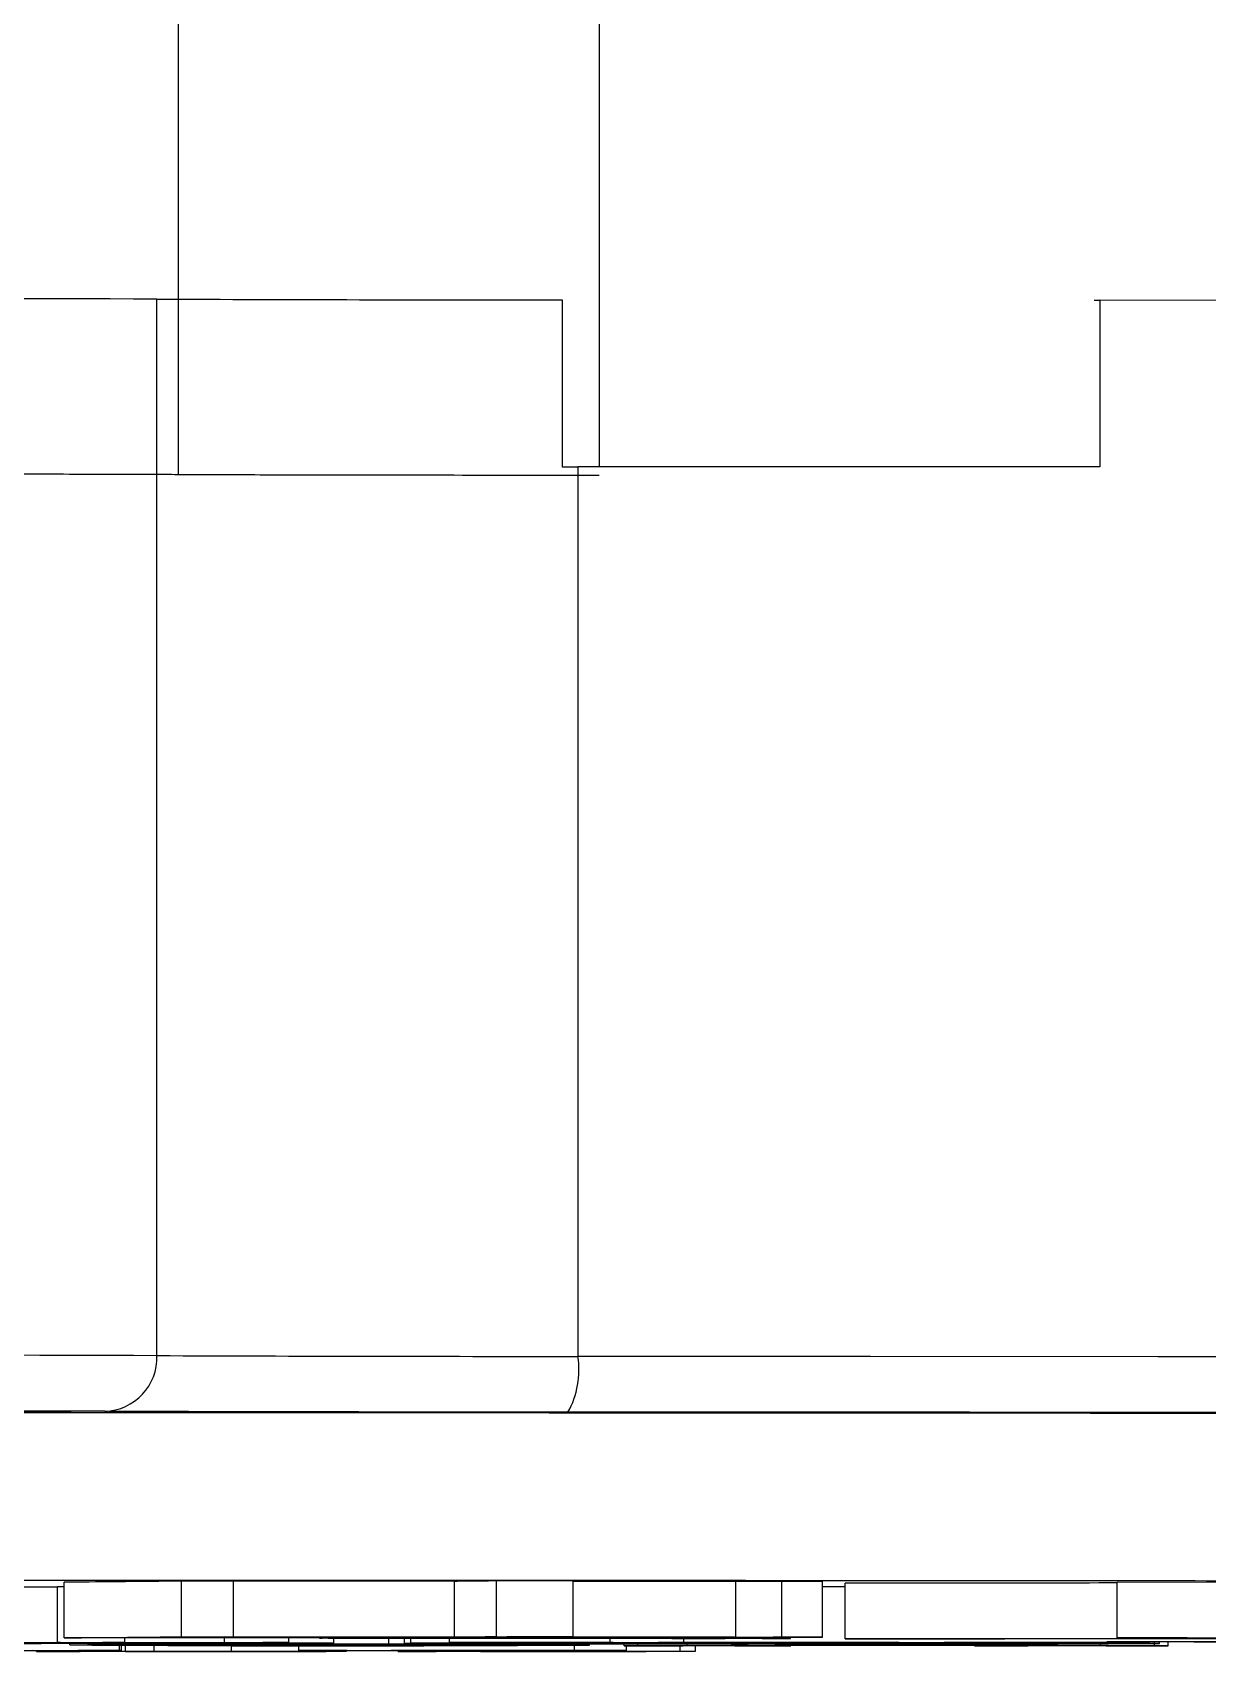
# Model space of a CAD drawing. Header units: millimetres. Extents: x 2016 to 4452, y 736 to 2459.
# Drawn here: x 3000.5 to 3021.63, y 930.79 to 959.91 of the extents above; entities that cross this region are included whole.
import ezdxf

# ---------------------------------------------------------------- set-up
doc = ezdxf.new("R2010")
doc.units = ezdxf.units.MM

msp = doc.modelspace()

# ---------------------------------------------------------------- linework, layer by layer
at = {"color": 7, "linetype": 'Continuous', "lineweight": 25}
for p, q in [((3010.693, 986.527), (3010.693, 952.099)), ((3003.123, 951.955), (3003.123, 985.789)), ((3002.738, 936.113), (3002.738, 955.113)), ((3010.023, 955.099), (3010.023, 952.099)), ((3019.593, 955.094), (3019.696, 955.094)), ((3019.696, 955.094), (3019.696, 952.094)), ((3010.31, 952.099), (3010.31, 936.099)), ((3000.947, 931.95), (2999.386, 931.95)), ((3001.071, 931.957), (3000.947, 931.957)), ((3000.947, 930.957), (3000.947, 931.957)), ((3001.071, 931.038), (3001.071, 932.038)), ((3004.112, 932.056), (3003.172, 932.058)), ((3003.172, 932.058), (3003.172, 931.058)), ((3008.091, 932.054), (3004.112, 932.056)), ((3004.112, 931.056), (3004.112, 932.056)), ((3008.091, 931.054), (3008.091, 932.054)), ((3010.223, 932.059), (3008.843, 932.062)), ((3008.843, 931.062), (3008.843, 932.062)), ((3010.223, 931.059), (3010.223, 932.059)), ((3013.148, 932.052), (3010.223, 932.053)), ((3013.975, 932.053), (3013.148, 932.052)), ((3013.148, 931.052), (3013.148, 932.052)), ((3014.705, 932.05), (3013.975, 932.053)), ((3013.975, 931.053), (3013.975, 932.053)), ((3014.705, 931.05), (3014.705, 932.05)), ((3015.117, 931.954), (3014.705, 931.954)), ((3015.117, 931.023), (3015.117, 932.023)), ((3024.076, 932.033), (3020.007, 932.039)), ((3020.007, 931.039), (3020.007, 932.039)), ((2997.306, 930.946), (3004.298, 930.946)), ((2998.982, 930.95), (3001.004, 930.95)), ((3003.952, 930.949), (2999.097, 930.949)), ((3000.6, 930.945), (2999.213, 930.945)), ((3000.658, 930.932), (2999.964, 930.931)), ((3000.311, 930.942), (3000.6, 930.945)), ((3000.6, 930.942), (3004.183, 930.942)), ((3002.045, 930.941), (3000.658, 930.941)), ((3000.658, 930.941), (3000.658, 930.932)), ((3000.947, 930.957), (3002.16, 930.956)), ((3002.191, 931.039), (3001.071, 931.038)), ((3001.169, 930.91), (3001.169, 930.941)), ((3005.917, 930.945), (3001.698, 930.945)), ((3002.16, 930.956), (3001.756, 930.955)), ((3001.756, 930.955), (3001.756, 930.95)), ((3001.756, 930.95), (3003.952, 930.95)), ((3002.045, 930.932), (3002.045, 930.941)), ((3002.738, 930.933), (3002.045, 930.932)), ((3002.062, 930.81), (3002.062, 930.932)), ((3002.099, 930.81), (3002.099, 930.932)), ((3002.16, 930.956), (3002.16, 931.039)), ((3002.174, 930.793), (3002.174, 930.932)), ((3002.409, 931.041), (3002.191, 931.039)), ((3006.455, 931.039), (3002.409, 931.041)), ((3003.195, 931.048), (3002.502, 931.042)), ((3002.502, 931.042), (3006.547, 931.04)), ((3002.686, 930.792), (3002.686, 930.933)), ((3004.241, 930.941), (3002.738, 930.941)), ((3002.738, 930.941), (3002.738, 930.933)), ((3002.738, 930.932), (3002.738, 930.933)), ((3002.738, 930.931), (3002.738, 930.932)), ((3003.172, 931.058), (3004.112, 931.056)), ((3007.241, 931.046), (3003.195, 931.048)), ((3003.953, 931.055), (3003.288, 931.049)), ((3003.288, 931.049), (3007.333, 931.047)), ((3003.952, 930.955), (3003.952, 931.04)), ((3003.952, 930.95), (3003.952, 930.955)), ((3003.952, 930.955), (3005.108, 930.954)), ((3004.703, 930.949), (3003.952, 930.948)), ((3003.952, 930.948), (3003.952, 930.949)), ((3007.998, 931.053), (3003.953, 931.055)), ((3004.077, 930.792), (3004.077, 930.929)), ((3004.112, 931.056), (3008.091, 931.054)), ((3004.183, 930.942), (3004.183, 930.945)), ((3004.183, 930.942), (3004.587, 930.943)), ((3004.241, 930.932), (3004.241, 930.941)), ((3004.298, 930.946), (3004.992, 930.948)), ((3004.298, 930.946), (3004.298, 930.948)), ((3004.587, 930.943), (3004.587, 930.945)), ((3004.587, 930.943), (3005.397, 930.942)), ((3005.108, 930.954), (3004.645, 930.953)), ((3004.645, 930.953), (3004.647, 930.953)), ((3004.703, 930.949), (3004.703, 930.953)), ((3004.992, 930.948), (3004.992, 930.954)), ((3004.992, 930.948), (3005.917, 930.945)), ((3005.397, 930.942), (3004.992, 930.941)), ((3004.992, 930.941), (3004.992, 930.932)), ((3004.994, 930.932), (3004.994, 930.941)), ((3005.108, 930.954), (3005.108, 931.04)), ((3005.291, 930.811), (3005.291, 930.942)), ((3005.397, 930.942), (3005.397, 930.945)), ((3005.657, 931.039), (3005.657, 931.031)), ((3005.712, 931.032), (3006.455, 931.039)), ((3005.712, 931.032), (3005.712, 931.039)), ((3005.795, 930.925), (3005.795, 930.945)), ((3005.846, 930.896), (3005.846, 930.945)), ((3005.917, 930.945), (3005.917, 931.039)), ((3006.425, 930.907), (3006.425, 930.909)), ((3006.425, 930.909), (3010.518, 930.909)), ((3006.91, 930.907), (3006.425, 930.907)), ((3006.547, 931.047), (3006.547, 931.04)), ((3006.547, 931.04), (3007.241, 931.046)), ((3007.397, 931.038), (3006.701, 931.032)), ((3012.08, 931.026), (3006.819, 931.028)), ((3006.91, 930.925), (3006.91, 931.028)), ((3007.188, 930.935), (3007.188, 931.028)), ((3007.246, 930.934), (3007.188, 930.935)), ((3007.304, 930.943), (3007.304, 931.028)), ((3007.824, 930.942), (3007.304, 930.943)), ((3007.304, 930.943), (3010.944, 930.943)), ((3007.333, 931.054), (3007.333, 931.047)), ((3007.333, 931.047), (3007.998, 931.053)), ((3007.341, 931.03), (3007.341, 931.038)), ((3007.341, 931.03), (3011.995, 931.028)), ((3011.579, 931.036), (3007.397, 931.038)), ((3008.183, 931.046), (3007.49, 931.039)), ((3007.49, 931.039), (3011.671, 931.037)), ((3007.707, 930.924), (3007.707, 930.942)), ((3007.881, 930.899), (3007.881, 930.905)), ((3008.459, 930.93), (3007.939, 930.931)), ((3007.939, 930.931), (3013.372, 930.931)), ((3007.997, 930.954), (3007.997, 931.028)), ((3008.459, 930.953), (3007.997, 930.954)), ((3007.997, 930.954), (3010.944, 930.954)), ((3012.365, 931.044), (3008.183, 931.046)), ((3008.941, 931.053), (3008.276, 931.047)), ((3008.276, 931.047), (3012.457, 931.045)), ((3009.095, 930.953), (3008.459, 930.953)), ((3008.585, 930.925), (3009.224, 930.918)), ((3009.224, 930.918), (3008.738, 930.917)), ((3008.843, 931.062), (3010.223, 931.059)), ((3013.122, 931.051), (3008.941, 931.053)), ((3009.573, 931.059), (3009.033, 931.054)), ((3009.033, 931.054), (3013.148, 931.052)), ((3010.944, 930.953), (3009.095, 930.953)), ((3011.349, 930.942), (3009.211, 930.942)), ((3009.224, 930.942), (3009.224, 930.918)), ((3009.224, 930.905), (3009.224, 930.897)), ((3010.223, 931.059), (3009.573, 931.059)), ((3019.844, 930.93), (3009.846, 930.93)), ((3010.518, 930.907), (3010.114, 930.907)), ((3010.248, 930.813), (3010.248, 930.907)), ((3010.309, 930.936), (3013.372, 930.936)), ((3010.771, 930.935), (3010.309, 930.936)), ((3010.518, 930.909), (3010.518, 930.93)), ((3010.518, 930.909), (3010.518, 930.907)), ((3011.407, 930.936), (3010.771, 930.935)), ((3010.887, 930.958), (3010.887, 931.026)), ((3010.887, 930.958), (3012.216, 930.956)), ((3010.944, 930.943), (3010.944, 930.953)), ((3011.141, 930.896), (3011.141, 930.93)), ((3011.384, 930.896), (3011.384, 930.93)), ((3011.394, 931.035), (3011.579, 931.036)), ((3011.394, 931.035), (3011.394, 931.036)), ((3012.514, 931.035), (3011.394, 931.035)), ((3013.372, 930.936), (3011.407, 930.936)), ((3011.671, 931.037), (3012.365, 931.044)), ((3011.671, 931.044), (3011.671, 931.037)), ((3012.216, 930.956), (3011.754, 930.956)), ((3011.754, 930.956), (3011.754, 930.954)), ((3011.754, 930.954), (3016.088, 930.954)), ((3016.088, 930.953), (3011.754, 930.953)), ((3011.754, 930.953), (3011.754, 930.95)), ((3011.754, 930.95), (3016.088, 930.95)), ((3016.088, 930.949), (3011.754, 930.949)), ((3011.754, 930.949), (3011.754, 930.947)), ((3011.754, 930.947), (3016.088, 930.947)), ((3016.088, 930.946), (3011.754, 930.946)), ((3011.754, 930.946), (3011.754, 930.943)), ((3011.754, 930.943), (3016.088, 930.943)), ((3011.995, 931.028), (3011.995, 931.035)), ((3012.216, 930.956), (3012.216, 931.035)), ((3012.274, 930.898), (3012.274, 930.93)), ((3012.274, 930.898), (3015.426, 930.925)), ((3015.51, 930.942), (3012.389, 930.942)), ((3012.457, 931.045), (3013.122, 931.051)), ((3012.457, 931.051), (3012.457, 931.045)), ((3013.148, 931.052), (3013.975, 931.053)), ((3013.892, 930.906), (3013.164, 930.9)), ((3013.314, 930.942), (3014.643, 930.94)), ((3013.314, 930.942), (3013.314, 930.942)), ((3013.372, 930.931), (3013.372, 930.936)), ((3013.562, 931.034), (3013.898, 931.034)), ((3017.527, 930.906), (3013.892, 930.906)), ((3013.892, 930.896), (3013.892, 930.906)), ((3013.975, 931.053), (3014.705, 931.05)), ((3014.705, 931.05), (3013.988, 931.05)), ((3015.75, 930.922), (3014.054, 930.907)), ((3014.054, 930.907), (3017.446, 930.907)), ((3014.643, 930.94), (3014.123, 930.94)), ((3014.123, 930.94), (3014.123, 930.936)), ((3014.123, 930.936), (3015.683, 930.936)), ((3017.417, 930.936), (3014.123, 930.936)), ((3014.123, 930.936), (3014.123, 930.931)), ((3014.123, 930.931), (3017.764, 930.931)), ((3014.129, 931.027), (3014.129, 931.05)), ((3014.135, 930.896), (3014.135, 930.906)), ((3014.643, 930.94), (3014.643, 930.942)), ((3015.166, 931.023), (3015.117, 931.023)), ((3015.426, 930.925), (3015.426, 930.93)), ((3015.426, 930.925), (3016.637, 930.925)), ((3015.683, 930.936), (3015.683, 930.946)), ((3015.683, 930.936), (3016.377, 930.938)), ((3015.831, 930.922), (3015.75, 930.922)), ((3017.446, 930.907), (3015.831, 930.922)), ((3020.596, 930.942), (3015.857, 930.942)), ((3016.03, 930.958), (3017.359, 930.957)), ((3016.088, 930.95), (3016.088, 930.953)), ((3016.088, 930.947), (3016.088, 930.949)), ((3016.088, 930.943), (3016.088, 930.946)), ((3016.377, 930.938), (3017.417, 930.936)), ((3016.637, 930.925), (3016.637, 930.93)), ((3016.637, 930.925), (3019.709, 930.898)), ((3017.359, 930.957), (3016.897, 930.956)), ((3016.897, 930.956), (3016.897, 930.954)), ((3016.897, 930.954), (3018.226, 930.954)), ((3020.075, 930.953), (3016.897, 930.953)), ((3016.897, 930.953), (3016.897, 930.943)), ((3016.897, 930.943), (3018.284, 930.943)), ((3017.443, 930.896), (3017.443, 930.906)), ((3018.333, 930.899), (3017.527, 930.906)), ((3017.764, 930.931), (3017.764, 930.942)), ((3017.764, 930.931), (3018.631, 930.933)), ((3017.767, 930.896), (3017.767, 930.904)), ((3018.226, 930.954), (3018.977, 930.955)), ((3018.284, 930.943), (3018.284, 930.953)), ((3018.284, 930.943), (3019.266, 930.945)), ((3018.631, 930.933), (3019.844, 930.93)), ((3018.977, 930.955), (3020.075, 930.953)), ((3019.266, 930.945), (3019.266, 930.953)), ((3019.266, 930.945), (3020.596, 930.942)), ((3019.709, 930.898), (3019.709, 930.93)), ((3020.151, 931.037), (3020.007, 931.039)), ((3020.007, 931.039), (3024.076, 931.033)), ((3020.075, 930.953), (3020.075, 930.965)), ((3020.596, 930.942), (3020.596, 930.963)), ((3020.679, 930.896), (3020.679, 930.963)), ((3020.769, 930.937), (3020.769, 930.963)), ((3020.769, 930.937), (3020.769, 930.937)), ((3020.922, 930.896), (3020.922, 930.963)), ((3023.832, 931.032), (3021.628, 931.035)), ((2999.641, 930.81), (3002.062, 930.81)), ((3001.349, 930.792), (3000.498, 930.808)), ((3000.573, 930.791), (3000.573, 930.807)), ((3000.61, 930.791), (3000.573, 930.791)), ((3000.573, 930.791), (3000.933, 930.791)), ((3005.917, 930.792), (3000.61, 930.791)), ((3000.933, 930.791), (3000.933, 930.8)), ((3001.323, 930.808), (3002.174, 930.793)), ((3002.099, 930.81), (3001.739, 930.809)), ((3002.062, 930.81), (3002.099, 930.81)), ((3002.686, 930.792), (3004.077, 930.792)), ((3005.291, 930.811), (3010.248, 930.813)), ((3005.359, 930.81), (3005.291, 930.811)), ((3005.611, 930.81), (3005.359, 930.81)), ((3005.878, 930.797), (3006.148, 930.796)), ((3006.148, 930.796), (3005.917, 930.792)), ((3007.745, 930.794), (3006.156, 930.81)), ((3006.965, 930.81), (3007.655, 930.803)), ((3007.075, 930.793), (3007.075, 930.801)), ((3007.142, 930.792), (3007.075, 930.793)), ((3007.075, 930.793), (3007.377, 930.793)), ((3012.299, 930.795), (3007.142, 930.792)), ((3008.747, 930.812), (3007.331, 930.811)), ((3007.377, 930.793), (3007.377, 930.798)), ((3007.655, 930.803), (3007.655, 930.811)), ((3007.655, 930.803), (3009.121, 930.804)), ((3009.186, 930.803), (3007.72, 930.803)), ((3007.72, 930.803), (3008.555, 930.795)), ((3008.555, 930.795), (3008.555, 930.803)), ((3009.098, 930.794), (3009.098, 930.803)), ((3009.098, 930.794), (3010.412, 930.795)), ((3009.793, 930.807), (3010.096, 930.808)), ((3009.859, 930.807), (3009.793, 930.807)), ((3010.096, 930.808), (3010.751, 930.801)), ((3010.248, 930.813), (3011.18, 930.81)), ((3010.448, 930.801), (3010.404, 930.801)), ((3010.412, 930.795), (3010.412, 930.801)), ((3010.751, 930.801), (3010.448, 930.801)), ((3011.18, 930.81), (3010.951, 930.809)), ((3011.141, 930.895), (3011.141, 930.896)), ((3011.141, 930.896), (3011.384, 930.896)), ((3014.135, 930.895), (3011.141, 930.895)), ((3011.18, 930.81), (3011.18, 930.895)), ((3012.147, 930.799), (3012.147, 930.895)), ((3012.147, 930.799), (3012.423, 930.799)), ((3012.423, 930.799), (3012.299, 930.795)), ((3012.423, 930.799), (3012.423, 930.895)), ((3013.892, 930.896), (3014.135, 930.896)), ((3014.135, 930.896), (3014.135, 930.895)), ((3017.443, 930.895), (3017.443, 930.896)), ((3017.443, 930.896), (3017.767, 930.896)), ((3020.922, 930.895), (3017.443, 930.895)), ((3020.679, 930.896), (3020.922, 930.896)), ((3020.922, 930.896), (3020.922, 930.895))]:
    msp.add_line(p, q, dxfattribs=at)
at = {"color": 7, "linetype": 'Continuous', "lineweight": 25, "flags": 128}
for points in [[(3072.824, 954.978), (3072.033, 954.984), (3070.163, 954.995), (3067.949, 955.006), (3065.401, 955.016), (3062.531, 955.026), (3059.352, 955.035), (3055.879, 955.044), (3052.129, 955.053), (3048.117, 955.061), (3043.864, 955.068), (3039.389, 955.074), (3034.713, 955.08), (3029.857, 955.086), (3024.843, 955.09), (3019.696, 955.094)], [(3010.023, 952.099), (3010.059, 952.099), (3010.094, 952.099), (3010.13, 952.099), (3010.166, 952.099), (3010.202, 952.099), (3010.238, 952.099), (3010.274, 952.099), (3010.31, 952.099)], [(3019.696, 952.094), (3018.539, 952.095), (3017.377, 952.096), (3016.209, 952.096), (3015.038, 952.097), (3013.862, 952.097), (3012.681, 952.098), (3011.497, 952.099), (3010.31, 952.099)], [(3074.707, 935.961), (3073.566, 935.973), (3072.075, 935.984), (3070.239, 935.995), (3068.068, 936.005), (3065.57, 936.015), (3062.758, 936.025), (3059.643, 936.034), (3056.241, 936.043), (3052.566, 936.052), (3048.635, 936.06), (3044.466, 936.067), (3040.077, 936.074), (3035.489, 936.08), (3030.722, 936.085), (3025.798, 936.09), (3020.74, 936.093), (3015.569, 936.097), (3010.31, 936.099)], [(3024.231, 935.071), (3019.527, 935.075), (3014.706, 935.078), (3009.792, 935.081), (3004.808, 935.083), (2999.781, 935.083), (2994.735, 935.084), (2989.696, 935.083), (2984.688, 935.082), (2979.736, 935.08), (2974.865, 935.077)], [(2999.674, 935.115), (3000.501, 935.113), (3001.02, 935.11), (3001.197, 935.107)], [(3001.197, 935.107), (3001.02, 935.104), (3000.501, 935.102), (2999.674, 935.099)], [(3019.82, 930.968), (3020.006, 930.971), (3020.544, 930.973), (3021.383, 930.975), (3022.44, 930.976), (3023.612, 930.976), (3024.784, 930.976), (3025.841, 930.975), (3026.68, 930.973), (3027.219, 930.971), (3027.404, 930.968), (3027.219, 930.966), (3026.68, 930.964), (3025.841, 930.962), (3024.784, 930.961), (3023.612, 930.96), (3022.44, 930.961), (3021.383, 930.962), (3020.544, 930.964), (3020.006, 930.966), (3019.82, 930.968)], [(3020.641, 930.968), (3020.82, 930.971), (3021.336, 930.972), (3022.127, 930.974), (3023.096, 930.975), (3024.128, 930.975), (3025.098, 930.974), (3025.888, 930.972), (3026.404, 930.971), (3026.584, 930.968), (3026.404, 930.966), (3025.888, 930.964), (3025.098, 930.963), (3024.128, 930.962), (3023.096, 930.962), (3022.127, 930.963), (3021.336, 930.964), (3020.82, 930.966), (3020.641, 930.968)]]:
    msp.add_lwpolyline(points, dxfattribs=at)
at = {"color": 7, "linetype": 'Continuous', "lineweight": 25}
for centre, radius, start, end in [((2995.997, -1037.19), 1992.314, 89.806162, 90.193839), ((3009.717, 2769.995), 1814.896, 269.779653, 270.009649), ((2995.997, -1056.19), 1992.314, 89.806162, 90.193839), ((3001.767, 936.082), 0.971, 272.0036, 1.8174), ((3009.871, 2811.185), 1875.085, 269.782038, 270.013422), ((3008.767, 935.857), 1.561, 330.8519, 8.9032)]:
    msp.add_arc(centre, radius, start, end, dxfattribs=at)
for points in [[(3003.123, 951.955), (3002.798, 951.956), (3002.148, 951.959), (3000.437, 951.963), (2998.368, 951.965), (2996.075, 951.966), (2993.782, 951.965), (2991.714, 951.963), (2990.002, 951.959), (2989.352, 951.956), (2989.027, 951.955)], [(3010.693, 951.941), (3009.854, 951.942), (3008.175, 951.943), (3005.993, 951.946), (3004.194, 951.95), (3003.48, 951.953), (3003.123, 951.955)]]:
    msp.add_open_spline(points, degree=3, dxfattribs=at)
for points, knots in [([(3001.801, 935.112), (3001.537, 935.113), (3000.996, 935.115), (2999.578, 935.118), (2997.862, 935.12), (2995.997, 935.121), (2994.133, 935.12), (2992.417, 935.118), (2990.999, 935.115), (2990.457, 935.113), (2990.193, 935.112)], [0, 0, 0, 0, 0.122089, 0.25, 0.377911, 0.5, 0.622089, 0.75, 0.877911, 1, 1, 1, 1]), ([(3010.131, 935.097), (3009.228, 935.097), (3007.391, 935.098), (3004.978, 935.102), (3002.988, 935.106), (3002.192, 935.11), (3001.801, 935.112)], [0, 0, 0, 0, 0.245796, 0.5, 0.754204, 1, 1, 1, 1]), ([(3073.723, 934.961), (3073.196, 934.966), (3072.134, 934.977), (3069.595, 934.993), (3066.326, 935.008), (3062.263, 935.023), (3057.452, 935.037), (3051.959, 935.05), (3045.866, 935.062), (3039.263, 935.072), (3032.284, 935.081), (3025.041, 935.088), (3017.664, 935.094), (3012.627, 935.096), (3010.131, 935.097)], [0, 0, 0, 0, 0.079959, 0.161371, 0.244142, 0.328893, 0.414217, 0.5, 0.585778, 0.671102, 0.755858, 0.838624, 0.920039, 1, 1, 1, 1]), ([(2927.552, 931.933), (2927.599, 931.937), (2927.706, 931.945), (2928.576, 931.958), (2930.057, 931.971), (2932.232, 931.985), (2935.063, 931.998), (2938.577, 932.011), (2942.731, 932.023), (2947.474, 932.035), (2952.735, 932.045), (2958.427, 932.054), (2964.45, 932.061), (2970.673, 932.067), (2977.039, 932.072), (2983.391, 932.075), (2989.73, 932.077), (2995.997, 932.077), (3002.265, 932.077), (3008.603, 932.075), (3014.956, 932.072), (3021.321, 932.067), (3027.545, 932.061), (3033.567, 932.054), (3039.259, 932.045), (3044.521, 932.035), (3049.264, 932.023), (3053.418, 932.011), (3056.932, 931.998), (3059.763, 931.985), (3061.938, 931.971), (3063.419, 931.958), (3064.29, 931.945), (3064.397, 931.937), (3064.445, 931.933)], [0, 0, 0, 0, 0.023828, 0.053273, 0.084485, 0.115699, 0.147957, 0.180726, 0.213842, 0.247136, 0.28043, 0.313546, 0.346314, 0.378573, 0.409785, 0.440999, 0.470442, 0.499888, 0.529332, 0.558778, 0.58999, 0.621203, 0.653462, 0.68623, 0.719347, 0.752641, 0.785934, 0.819051, 0.851819, 0.884078, 0.915289, 0.946503, 0.975948, 1, 1, 1, 1]), ([(3003.172, 932.058), (3003.041, 932.057), (3002.665, 932.053), (3001.976, 932.046), (3001.373, 932.041), (3001.071, 932.038)], [0, 0, 0, 0, 0.212583, 0.606196, 1, 1, 1, 1]), ([(3008.843, 932.062), (3008.781, 932.061), (3008.655, 932.06), (3008.406, 932.057), (3008.212, 932.055), (3008.091, 932.054)], [0, 0, 0, 0, 0.272745, 0.545491, 1, 1, 1, 1]), ([(3020.007, 932.025), (3019.121, 932.024), (3017.528, 932.023), (3015.858, 932.023), (3015.117, 932.023)], [0, 0, 0, 0, 0.55606, 1, 1, 1, 1]), ([(3001.698, 930.945), (3001.575, 930.945), (3001.329, 930.945), (3000.955, 930.944), (3000.74, 930.943), (3000.6, 930.942)], [0, 0, 0, 0, 0.259762, 0.519402, 1, 1, 1, 1]), ([(3001.003, 930.951), (3001.002, 930.951), (3001.001, 930.952), (3000.993, 930.954), (3000.964, 930.956), (3000.947, 930.957)], [0, 0, 0, 0, 0.1670531, 0.5016287, 1, 1, 1, 1]), ([(3001.071, 931.038), (3001.236, 931.04), (3001.706, 931.044), (3002.428, 931.05), (3002.924, 931.055), (3003.172, 931.058)], [0, 0, 0, 0, 0.212581, 0.606192, 1, 1, 1, 1]), ([(3001.169, 930.91), (3001.197, 930.911), (3001.27, 930.915), (3002.024, 930.92), (3003.176, 930.923), (3004.253, 930.925), (3005.175, 930.925), (3005.693, 930.925), (3005.795, 930.925)], [0, 0, 0, 0, 0.211208, 0.543916, 0.70607, 0.836311, 0.967456, 1, 1, 1, 1]), ([(3005.84, 930.895), (3005.254, 930.895), (3004.261, 930.895), (3003.088, 930.897), (3002.053, 930.9), (3001.317, 930.905), (3001.215, 930.908), (3001.169, 930.91)], [0, 0, 0, 0, 0.187422, 0.316972, 0.445984, 0.752119, 1, 1, 1, 1]), ([(3005.745, 930.924), (3005.506, 930.924), (3005.034, 930.924), (3004.283, 930.923), (3003.477, 930.921), (3002.84, 930.918), (3002.553, 930.914), (3002.525, 930.911), (3002.511, 930.91)], [0, 0, 0, 0, 0.087728, 0.173959, 0.328461, 0.554861, 0.777023, 1, 1, 1, 1]), ([(3002.511, 930.91), (3002.541, 930.908), (3002.6, 930.906), (3003.054, 930.902), (3003.589, 930.899), (3004.286, 930.897), (3005.044, 930.896), (3005.591, 930.896), (3005.846, 930.896)], [0, 0, 0, 0, 0.254742, 0.50973, 0.682774, 0.792634, 0.903219, 1, 1, 1, 1]), ([(3002.738, 930.932), (3002.904, 930.932), (3003.234, 930.932), (3003.62, 930.932), (3003.893, 930.932), (3004.035, 930.932), (3004.137, 930.932), (3004.199, 930.932), (3004.234, 930.932), (3004.238, 930.932), (3004.241, 930.932)], [0, 0, 0, 0, 0.291265, 0.577908, 0.673859, 0.770575, 0.821169, 0.872133, 0.929983, 1, 1, 1, 1]), ([(3004.01, 930.929), (3003.975, 930.929), (3003.909, 930.93), (3003.611, 930.931), (3003.214, 930.931), (3002.892, 930.931), (3002.738, 930.931)], [0, 0, 0, 0, 0.215567, 0.407136, 0.716043, 1, 1, 1, 1]), ([(3004.992, 930.932), (3004.989, 930.932), (3004.984, 930.931), (3004.804, 930.93), (3004.485, 930.93), (3004.188, 930.929), (3004.01, 930.929)], [0, 0, 0, 0, 0.273904, 0.481798, 0.689877, 1, 1, 1, 1]), ([(3004.655, 930.951), (3004.659, 930.95), (3004.667, 930.95), (3004.691, 930.949), (3004.703, 930.949)], [0, 0, 0, 0, 0.499804, 1, 1, 1, 1]), ([(3006.819, 931.028), (3006.624, 931.029), (3006.3, 931.029), (3005.921, 931.029), (3005.712, 931.03), (3005.631, 931.031), (3005.682, 931.032), (3005.712, 931.032)], [0, 0, 0, 0, 0.2631806, 0.4361155, 0.6100885, 0.7625762, 1, 1, 1, 1]), ([(3008.738, 930.917), (3008.531, 930.919), (3008.227, 930.921), (3007.453, 930.923), (3006.662, 930.924), (3006.045, 930.924), (3005.745, 930.924)], [0, 0, 0, 0, 0.421189, 0.615596, 0.812628, 1, 1, 1, 1]), ([(3005.795, 930.925), (3005.933, 930.925), (3006.194, 930.925), (3006.566, 930.925), (3006.795, 930.925), (3006.91, 930.925)], [0, 0, 0, 0, 0.356459, 0.6762528, 1, 1, 1, 1]), ([(3006.701, 931.032), (3006.674, 931.032), (3006.645, 931.031), (3006.687, 931.031), (3006.69, 931.031)], [0, 0, 0, 0, 0.932699, 1, 1, 1, 1]), ([(3006.744, 931.031), (3006.781, 931.031), (3006.87, 931.03), (3007.089, 931.03), (3007.259, 931.03), (3007.341, 931.03)], [0, 0, 0, 0, 0.272877, 0.648333, 1, 1, 1, 1]), ([(3006.91, 930.925), (3006.975, 930.925), (3007.106, 930.925), (3007.366, 930.924), (3007.571, 930.924), (3007.707, 930.924)], [0, 0, 0, 0, 0.251708, 0.503436, 1, 1, 1, 1]), ([(3007.881, 930.905), (3007.875, 930.906), (3007.864, 930.906), (3007.728, 930.907), (3007.528, 930.907), (3007.242, 930.907), (3007.026, 930.907), (3006.91, 930.907)], [0, 0, 0, 0, 0.2578562, 0.4223337, 0.5883002, 0.7795784, 1, 1, 1, 1]), ([(3007.188, 930.935), (3007.784, 930.935), (3008.816, 930.936), (3010.279, 930.939), (3010.954, 930.941), (3011.349, 930.942)], [0, 0, 0, 0, 0.36202, 0.6263638, 1, 1, 1, 1]), ([(3012.389, 930.942), (3011.988, 930.941), (3010.979, 930.938), (3009.093, 930.936), (3007.693, 930.935), (3007.246, 930.934)], [0, 0, 0, 0, 0.3105248, 0.7800713, 1, 1, 1, 1]), ([(3007.707, 930.924), (3007.838, 930.924), (3008.092, 930.924), (3008.398, 930.925), (3008.525, 930.925), (3008.585, 930.925)], [0, 0, 0, 0, 0.3565311, 0.6963223, 1, 1, 1, 1]), ([(3009.211, 930.942), (3009.044, 930.942), (3008.728, 930.942), (3008.263, 930.942), (3007.971, 930.942), (3007.824, 930.942)], [0, 0, 0, 0, 0.35686, 0.67714, 1, 1, 1, 1]), ([(3008.091, 931.054), (3008.165, 931.055), (3008.313, 931.056), (3008.566, 931.059), (3008.737, 931.061), (3008.843, 931.062)], [0, 0, 0, 0, 0.2727442, 0.5454921, 1, 1, 1, 1]), ([(3009.846, 930.93), (3009.68, 930.93), (3009.363, 930.93), (3008.899, 930.93), (3008.606, 930.93), (3008.459, 930.93)], [0, 0, 0, 0, 0.35686, 0.67714, 1, 1, 1, 1]), ([(3010.114, 930.907), (3009.98, 930.907), (3009.756, 930.907), (3009.489, 930.907), (3009.319, 930.906), (3009.233, 930.906), (3009.226, 930.906), (3009.224, 930.905)], [0, 0, 0, 0, 0.277602, 0.465557, 0.653489, 0.849158, 1, 1, 1, 1]), ([(3010.944, 930.954), (3010.943, 930.954), (3010.94, 930.955), (3010.925, 930.956), (3010.901, 930.957), (3010.887, 930.958)], [0, 0, 0, 0, 0.279578, 0.559168, 1, 1, 1, 1]), ([(3011.995, 931.028), (3012.085, 931.028), (3012.249, 931.028), (3012.477, 931.028), (3012.656, 931.028), (3012.916, 931.029), (3013.131, 931.031), (3013.394, 931.033), (3013.562, 931.034)], [0, 0, 0, 0, 0.07162, 0.129699, 0.187858, 0.251244, 0.523134, 1, 1, 1, 1]), ([(3014.129, 931.027), (3013.965, 931.027), (3013.687, 931.026), (3013.101, 931.026), (3012.57, 931.026), (3012.221, 931.026), (3012.08, 931.026)], [0, 0, 0, 0, 0.312528, 0.530177, 0.809183, 1, 1, 1, 1]), ([(3013.988, 931.05), (3013.84, 931.048), (3013.543, 931.045), (3013.034, 931.041), (3012.707, 931.037), (3012.514, 931.035)], [0, 0, 0, 0, 0.289148, 0.578294, 1, 1, 1, 1]), ([(3013.372, 930.936), (3013.37, 930.937), (3013.367, 930.938), (3013.35, 930.94), (3013.326, 930.941), (3013.314, 930.942)], [0, 0, 0, 0, 0.39313, 0.696516, 1, 1, 1, 1]), ([(3013.898, 931.034), (3013.829, 931.033), (3013.695, 931.032), (3013.558, 931.03), (3013.664, 931.029), (3013.921, 931.028), (3014.099, 931.027), (3014.129, 931.027)], [0, 0, 0, 0, 0.2884014, 0.5546776, 0.7569491, 0.9590558, 1, 1, 1, 1]), ([(3015.117, 931.023), (3015.786, 931.023), (3017.039, 931.023), (3018.854, 931.024), (3020.898, 931.025), (3022.554, 931.028), (3023.504, 931.031), (3023.832, 931.032)], [0, 0, 0, 0, 0.198997, 0.37265, 0.545625, 0.843257, 1, 1, 1, 1]), ([(3024.679, 931.031), (3024.256, 931.029), (3023.19, 931.027), (3020.967, 931.023), (3018.027, 931.022), (3016.117, 931.022), (3015.166, 931.023)], [0, 0, 0, 0, 0.185716, 0.467958, 0.734859, 1, 1, 1, 1]), ([(3019.729, 930.935), (3019.118, 930.936), (3017.893, 930.937), (3016.386, 930.939), (3015.768, 930.941), (3015.51, 930.942)], [0, 0, 0, 0, 0.367157, 0.736287, 1, 1, 1, 1]), ([(3015.857, 930.942), (3016.345, 930.941), (3017.459, 930.939), (3019.296, 930.938), (3020.459, 930.937), (3020.769, 930.937)], [0, 0, 0, 0, 0.364385, 0.830851, 1, 1, 1, 1]), ([(3016.088, 930.954), (3016.087, 930.954), (3016.085, 930.955), (3016.072, 930.956), (3016.046, 930.957), (3016.03, 930.958)], [0, 0, 0, 0, 0.2708249, 0.5416574, 1, 1, 1, 1]), ([(3020.769, 930.937), (3020.644, 930.937), (3020.393, 930.937), (3020.077, 930.936), (3019.852, 930.936), (3019.759, 930.935), (3019.734, 930.935), (3019.729, 930.935)], [0, 0, 0, 0, 0.282135, 0.566109, 0.757606, 0.950164, 1, 1, 1, 1]), ([(3021.628, 931.035), (3021.491, 931.035), (3021.217, 931.036), (3020.728, 931.036), (3020.363, 931.037), (3020.151, 931.037)], [0, 0, 0, 0, 0.296385, 0.592978, 1, 1, 1, 1]), ([(3000.933, 930.791), (3001.022, 930.792), (3001.146, 930.792), (3001.28, 930.792), (3001.337, 930.792), (3001.36, 930.792), (3001.353, 930.792), (3001.349, 930.792)], [0, 0, 0, 0, 0.36734, 0.515297, 0.663697, 0.845087, 1, 1, 1, 1]), ([(3001.739, 930.809), (3001.666, 930.809), (3001.553, 930.809), (3001.423, 930.809), (3001.349, 930.809), (3001.315, 930.809), (3001.32, 930.809), (3001.323, 930.808)], [0, 0, 0, 0, 0.311431, 0.483158, 0.654996, 0.813001, 1, 1, 1, 1]), ([(3002.174, 930.793), (3002.184, 930.793), (3002.201, 930.792), (3002.277, 930.792), (3002.387, 930.792), (3002.529, 930.792), (3002.635, 930.792), (3002.686, 930.792)], [0, 0, 0, 0, 0.226887, 0.389122, 0.551824, 0.783972, 1, 1, 1, 1]), ([(3004.077, 930.792), (3004.324, 930.792), (3004.801, 930.793), (3005.349, 930.794), (3005.718, 930.795), (3005.819, 930.796), (3005.878, 930.797)], [0, 0, 0, 0, 0.254501, 0.491089, 0.704746, 1, 1, 1, 1]), ([(3006.156, 930.81), (3006.141, 930.81), (3006.115, 930.81), (3006.034, 930.81), (3005.937, 930.81), (3005.789, 930.81), (3005.68, 930.81), (3005.611, 930.81)], [0, 0, 0, 0, 0.243865, 0.391737, 0.541046, 0.710969, 1, 1, 1, 1]), ([(3008.016, 930.897), (3007.736, 930.896), (3007.163, 930.895), (3006.368, 930.895), (3005.928, 930.895), (3005.84, 930.895)], [0, 0, 0, 0, 0.432658, 0.887677, 1, 1, 1, 1]), ([(3005.846, 930.896), (3006.186, 930.896), (3006.698, 930.896), (3007.317, 930.897), (3007.675, 930.898), (3007.829, 930.899), (3007.868, 930.899), (3007.881, 930.899)], [0, 0, 0, 0, 0.362877, 0.547963, 0.734409, 0.906428, 1, 1, 1, 1]), ([(3007.331, 930.811), (3007.254, 930.811), (3007.135, 930.811), (3007.015, 930.811), (3006.958, 930.811), (3006.946, 930.81), (3006.959, 930.81), (3006.965, 930.81)], [0, 0, 0, 0, 0.339866, 0.516986, 0.694619, 0.862206, 1, 1, 1, 1]), ([(3007.377, 930.793), (3007.468, 930.793), (3007.593, 930.793), (3007.714, 930.794), (3007.762, 930.794), (3007.766, 930.794), (3007.751, 930.794), (3007.745, 930.794)], [0, 0, 0, 0, 0.37884, 0.527566, 0.676229, 0.889817, 1, 1, 1, 1]), ([(3008.66, 930.897), (3008.589, 930.897), (3008.426, 930.897), (3008.193, 930.897), (3008.07, 930.897), (3008.016, 930.897)], [0, 0, 0, 0, 0.301306, 0.696717, 1, 1, 1, 1]), ([(3008.555, 930.795), (3008.574, 930.795), (3008.605, 930.794), (3008.704, 930.794), (3008.823, 930.794), (3008.959, 930.794), (3009.056, 930.794), (3009.098, 930.794)], [0, 0, 0, 0, 0.271137, 0.427796, 0.584166, 0.818016, 1, 1, 1, 1]), ([(3009.224, 930.897), (3009.18, 930.897), (3009.092, 930.897), (3008.93, 930.897), (3008.78, 930.897), (3008.68, 930.897), (3008.66, 930.897)], [0, 0, 0, 0, 0.252541, 0.505388, 0.89895, 1, 1, 1, 1]), ([(3010.951, 930.809), (3010.762, 930.81), (3010.381, 930.811), (3009.742, 930.812), (3009.155, 930.812), (3008.858, 930.812), (3008.747, 930.812)], [0, 0, 0, 0, 0.324948, 0.652823, 0.870839, 1, 1, 1, 1]), ([(3009.121, 930.804), (3009.252, 930.804), (3009.465, 930.804), (3009.715, 930.805), (3009.85, 930.805), (3009.918, 930.806), (3009.896, 930.806), (3009.864, 930.807), (3009.859, 930.807)], [0, 0, 0, 0, 0.2467259, 0.3998867, 0.5540311, 0.6957626, 0.9510683, 1, 1, 1, 1]), ([(3010.404, 930.801), (3010.35, 930.802), (3010.271, 930.802), (3010.029, 930.803), (3009.788, 930.803), (3009.493, 930.804), (3009.298, 930.803), (3009.186, 930.803)], [0, 0, 0, 0, 0.333895, 0.499037, 0.66578, 0.808284, 1, 1, 1, 1]), ([(3010.412, 930.795), (3010.702, 930.795), (3011.203, 930.795), (3011.718, 930.796), (3012.03, 930.798), (3012.105, 930.799), (3012.147, 930.799)], [0, 0, 0, 0, 0.295552, 0.509146, 0.721996, 1, 1, 1, 1]), ([(3011.384, 930.896), (3011.507, 930.896), (3011.717, 930.896), (3011.974, 930.897), (3012.159, 930.897), (3012.233, 930.898), (3012.266, 930.898), (3012.274, 930.898)], [0, 0, 0, 0, 0.268165, 0.456817, 0.645375, 0.906381, 1, 1, 1, 1]), ([(3013.164, 930.9), (3013.153, 930.9), (3013.132, 930.899), (3013.099, 930.899), (3013.09, 930.899), (3013.083, 930.898)], [0, 0, 0, 0, 0.25022, 0.500508, 1, 1, 1, 1]), ([(3013.083, 930.898), (3013.092, 930.898), (3013.106, 930.898), (3013.184, 930.897), (3013.281, 930.897), (3013.435, 930.896), (3013.646, 930.896), (3013.807, 930.896), (3013.892, 930.896)], [0, 0, 0, 0, 0.284135, 0.450473, 0.560568, 0.671794, 0.825494, 1, 1, 1, 1]), ([(3017.767, 930.896), (3017.853, 930.896), (3017.994, 930.896), (3018.162, 930.896), (3018.27, 930.897), (3018.343, 930.897), (3018.394, 930.897), (3018.407, 930.897), (3018.414, 930.898)], [0, 0, 0, 0, 0.25713, 0.418126, 0.515419, 0.613557, 0.771961, 1, 1, 1, 1]), ([(3018.414, 930.898), (3018.413, 930.898), (3018.41, 930.898), (3018.395, 930.898), (3018.358, 930.899), (3018.333, 930.899)], [0, 0, 0, 0, 0.25103, 0.502225, 1, 1, 1, 1]), ([(3019.709, 930.898), (3019.75, 930.898), (3019.835, 930.897), (3020.021, 930.897), (3020.281, 930.896), (3020.508, 930.896), (3020.642, 930.896), (3020.679, 930.896)], [0, 0, 0, 0, 0.25387, 0.509596, 0.715202, 0.920342, 1, 1, 1, 1])]:
    msp.add_open_spline(points, degree=3, knots=knots, dxfattribs=at)

doc.saveas('drawing.dxf')
